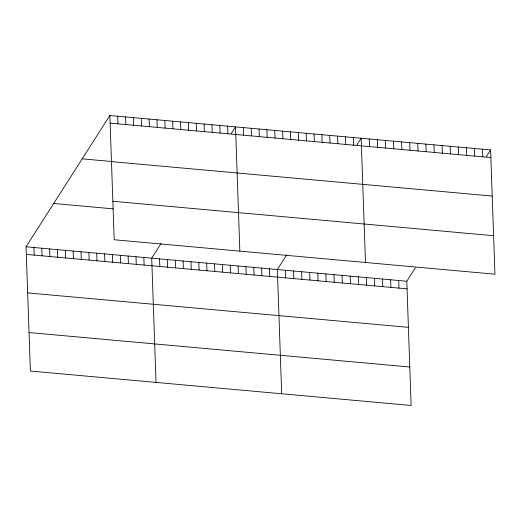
<?xml version="1.0" encoding="UTF-8"?>
<svg xmlns="http://www.w3.org/2000/svg" width="521" height="521" viewBox="0 0 521 521"><rect width="100%" height="100%" fill="white"/><g stroke="black" fill="none" stroke-linecap="round" stroke-linejoin="round"><path stroke-width="0.78" d="M415.309 267.911L406.797 281.242L411.141 405.481L30.387 371.043L26.05 246.798L109.859 115.519L490.613 149.957L494.95 274.202L114.203 239.758L109.859 115.519M161.061 243.502L151.696 258.162L156.033 382.407M231.252 133.545L235.512 126.883L239.849 251.129M286.706 254.867L277.341 269.533L281.685 393.772M356.905 144.916L361.157 138.247L365.495 262.493M486.353 156.626L490.613 149.957M110.126 123.132L490.88 157.57M82.207 158.84L112.048 161.536M111.474 161.614L492.221 196.059M112.855 201.269L493.608 235.713M53.709 203.477L113.389 208.875M26.05 246.798L406.797 281.242M26.317 254.411L407.064 288.855M27.659 292.9L408.412 327.344M29.046 332.554L409.793 366.999M482.518 149.227L482.785 156.841M474.429 148.492L474.696 156.111M466.341 147.762L466.608 155.375M458.246 147.033L458.513 154.646M450.157 146.297L450.424 153.91M442.068 145.567L442.329 153.181M433.973 144.838L434.24 152.451M425.885 144.102L426.152 151.715M417.79 143.373L418.057 150.986M409.701 142.637L409.968 150.25M401.613 141.907L401.88 149.52M398.708 280.506L398.975 288.12M393.518 141.178L393.785 148.791M390.62 279.777L390.88 287.39M385.429 140.442L385.696 148.055M382.525 279.048L382.792 286.661M377.341 139.713L377.601 147.326M374.436 278.312L374.703 285.925M369.246 138.977L369.513 146.596M366.348 277.582L366.608 285.195M358.253 276.846L358.52 284.459M353.303 137.537L353.57 145.151M345.449 136.828L345.716 144.441M350.164 276.117L350.431 283.73M337.595 136.118L337.862 143.731M342.069 275.388L342.336 283.001M329.747 135.408L330.008 143.021M333.981 274.652L334.248 282.265M321.893 134.698L322.16 142.311M325.892 273.922L326.159 281.535M314.039 133.988L314.306 141.601M317.797 273.186L318.064 280.806M306.185 133.278L306.452 140.891M309.708 272.457L309.975 280.07M298.331 132.562L298.598 140.182M301.62 271.728L301.88 279.341M290.477 131.852L290.744 139.465M293.525 270.992L293.792 278.605M282.629 131.142L282.89 138.755M285.436 270.262L285.703 277.875M274.775 130.432L275.042 138.045M266.921 129.722L267.188 137.336M269.494 268.816L269.754 276.436M259.067 129.013L259.334 136.626M261.64 268.107L261.907 275.72M251.213 128.303L251.48 135.916M253.786 267.397L254.053 275.01M243.359 127.593L243.626 135.206M245.932 266.687L246.199 274.3M238.077 265.977L238.344 273.59M227.657 126.173L227.924 133.786M230.23 265.267L230.49 272.88M219.803 125.463L220.07 133.076M222.376 264.557L222.643 272.17M211.949 124.753L212.216 132.367M214.522 263.847L214.789 271.461M204.095 124.037L204.362 131.657M206.668 263.138L206.935 270.751M196.248 123.327L196.508 130.94M198.814 262.428L199.081 270.041M188.394 122.617L188.661 130.23M190.96 261.718L191.227 269.331M180.54 121.907L180.807 129.521M183.112 261.008L183.372 268.621M172.685 121.198L172.952 128.811M175.258 260.292L175.525 267.911M164.831 120.488L165.098 128.101M167.404 259.582L167.671 267.195M156.977 119.778L157.244 127.391M159.55 258.872L159.817 266.485M149.13 119.068L149.39 126.681M141.276 118.358L141.543 125.971M143.842 257.452L144.109 265.065M133.422 117.648L133.689 125.261M135.994 256.742L136.255 264.355M125.568 116.938L125.835 124.552M128.14 256.032L128.407 263.646M117.713 116.229L117.98 123.842M120.286 255.323L120.553 262.936M112.432 254.613L112.699 262.226M104.578 253.903L104.845 261.516M96.724 253.193L96.991 260.806M88.876 252.483L89.137 260.096M81.022 251.773L81.289 259.386M73.168 251.057L73.435 258.676M65.314 250.347L65.581 257.96M57.46 249.637L57.727 257.25M49.606 248.927L49.873 256.54M41.758 248.217L42.019 255.831M33.904 247.508L34.171 255.121"/></g></svg>
